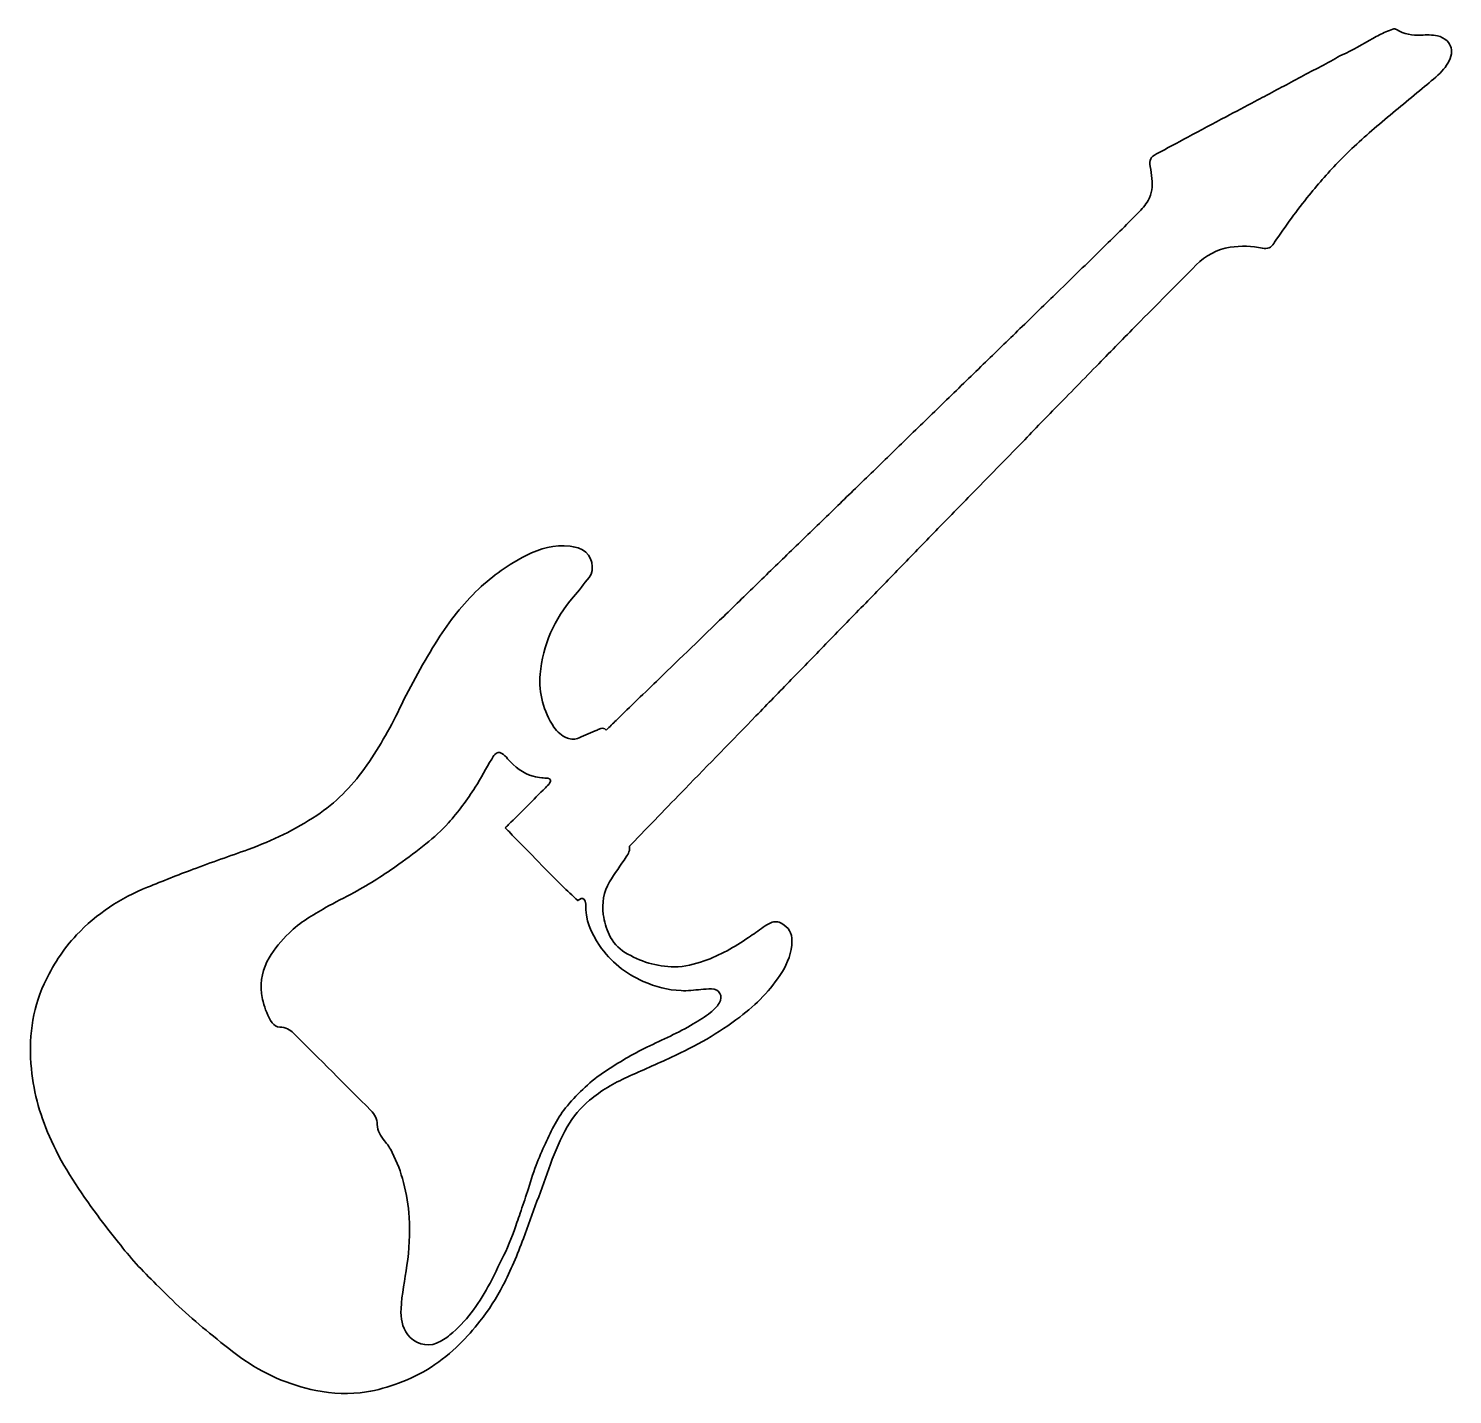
# Model space of a CAD drawing. Header units: millimetres. Extents: x -501 to -256, y 285 to 520.
import ezdxf

# ---------------------------------------------------------------- set-up
doc = ezdxf.new("R2010")
doc.units = ezdxf.units.MM
doc.header["$MEASUREMENT"] = 0
doc.layers.add('_U+56FE_U+5C42 1', color=7, linetype='Continuous')

# ---------------------------------------------------------------- blocks, each defined once
blk = doc.blocks.new('block 2')
at = {"layer": '_U+56FE_U+5C42 1', "color": 7, "lineweight": 35}
blk.add_open_spline([(-401.66, 399.42), (-401.04, 400.04), (-400.5, 400.59), (-399.94, 401.13), (-397.48, 403.51), (-395.02, 405.9), (-392.56, 408.28), (-388.86, 411.86), (-385.16, 415.43), (-381.46, 419.01), (-379.41, 421), (-377.35, 423), (-375.3, 425), (-373.2, 427.04), (-371.1, 429.08), (-369, 431.12), (-366.86, 433.19), (-364.73, 435.26), (-362.6, 437.33), (-360.57, 439.29), (-358.55, 441.26), (-356.52, 443.22), (-354.37, 445.31), (-352.23, 447.39), (-350.08, 449.48), (-347.91, 451.6), (-345.73, 453.71), (-343.55, 455.83), (-341.32, 458), (-339.08, 460.18), (-336.84, 462.36), (-334.74, 464.4), (-332.63, 466.44), (-330.53, 468.48), (-328.35, 470.6), (-326.18, 472.71), (-324, 474.83), (-321.52, 477.25), (-319.03, 479.67), (-316.56, 482.1), (-314.43, 484.18), (-312.31, 486.26), (-310.22, 488.37), (-309.57, 489.02), (-308.94, 489.7), (-308.5, 490.53), (-307.87, 491.72), (-307.7, 492.98), (-307.84, 494.29), (-307.91, 494.97), (-308.03, 495.65), (-308.13, 496.34), (-308.31, 497.52), (-308.09, 497.96), (-307.03, 498.53), (-305.25, 499.49), (-303.47, 500.45), (-301.69, 501.41), (-299.5, 502.58), (-297.3, 503.76), (-295.1, 504.92), (-293.45, 505.8), (-291.79, 506.67), (-290.14, 507.54), (-287.93, 508.72), (-285.71, 509.91), (-283.49, 511.09), (-281.22, 512.3), (-278.94, 513.5), (-276.67, 514.72), (-276.16, 514.99), (-275.68, 515.35), (-275.16, 515.57), (-273.32, 516.37), (-271.62, 517.41), (-269.87, 518.37), (-269.49, 518.57), (-269.14, 518.82), (-268.75, 519), (-268, 519.35), (-267.22, 519.66), (-266.46, 519.99), (-266.22, 520.1), (-266, 520.06), (-265.79, 519.92), (-264.51, 519.08), (-263.08, 518.89), (-261.58, 518.96), (-260.64, 519), (-259.69, 519.01), (-258.75, 518.82), (-258.12, 518.69), (-257.57, 518.4), (-257.12, 517.96), (-256.38, 517.23), (-256.17, 516.34), (-256.46, 515.34), (-256.78, 514.19), (-257.48, 513.25), (-258.32, 512.44), (-259.3, 511.5), (-260.34, 510.63), (-261.38, 509.77), (-263.83, 507.73), (-266.31, 505.73), (-268.74, 503.67), (-271.1, 501.68), (-273.37, 499.6), (-275.53, 497.41), (-277.39, 495.52), (-279.12, 493.51), (-280.8, 491.46), (-282.92, 488.85), (-284.85, 486.11), (-286.76, 483.34), (-286.8, 483.27), (-286.86, 483.2), (-286.9, 483.13), (-287.36, 482.39), (-287.95, 482.13), (-288.86, 482.32), (-290.68, 482.69), (-292.53, 482.76), (-294.38, 482.47), (-296.68, 482.11), (-298.62, 481.07), (-300.24, 479.43), (-303.64, 476), (-307.03, 472.58), (-310.42, 469.15), (-312.62, 466.92), (-314.8, 464.69), (-316.98, 462.46), (-319.5, 459.88), (-322.01, 457.31), (-324.52, 454.74), (-326.65, 452.55), (-328.78, 450.35), (-330.92, 448.16), (-333.35, 445.66), (-335.79, 443.16), (-338.22, 440.66), (-340.36, 438.47), (-342.49, 436.28), (-344.62, 434.09), (-346.69, 431.96), (-348.76, 429.82), (-350.83, 427.69), (-352.91, 425.56), (-354.97, 423.43), (-357.05, 421.29), (-359.19, 419.08), (-361.34, 416.88), (-363.49, 414.67), (-365.6, 412.49), (-367.72, 410.32), (-369.84, 408.14), (-371.86, 406.05), (-373.89, 403.97), (-375.91, 401.88), (-379.97, 397.71), (-384.03, 393.55), (-388.08, 389.38), (-391.18, 386.18), (-394.28, 382.98), (-397.38, 379.77), (-397.47, 379.68), (-397.56, 379.59), (-397.67, 379.49), (-397.48, 378.76), (-397.85, 378.2), (-398.23, 377.64), (-399.19, 376.21), (-400.17, 374.8), (-401.09, 373.34), (-402.17, 371.62), (-402.38, 369.71), (-402.15, 367.74), (-402, 366.53), (-401.63, 365.39), (-401.13, 364.28), (-400.53, 363), (-399.64, 361.96), (-398.43, 361.23), (-395.82, 359.65), (-392.99, 358.76), (-389.92, 358.74), (-388.16, 358.72), (-386.47, 359.18), (-384.82, 359.76), (-382.08, 360.73), (-379.59, 362.16), (-377.19, 363.78), (-376.34, 364.36), (-375.52, 364.99), (-374.66, 365.57), (-374.26, 365.85), (-373.82, 366.09), (-373.37, 366.3), (-372.73, 366.61), (-372.08, 366.55), (-371.46, 366.2), (-370.29, 365.54), (-369.68, 364.56), (-369.72, 363.19), (-369.77, 361.22), (-370.42, 359.44), (-371.45, 357.79), (-373.35, 354.76), (-375.84, 352.28), (-378.67, 350.12), (-382.32, 347.34), (-386.29, 345.11), (-390.44, 343.2), (-392.96, 342.03), (-395.51, 340.93), (-398.04, 339.79), (-400.36, 338.74), (-402.54, 337.44), (-404.51, 335.82), (-406.07, 334.53), (-407.32, 332.98), (-408.35, 331.24), (-409.55, 329.21), (-410.42, 327.03), (-411.22, 324.83), (-412.78, 320.56), (-414.32, 316.29), (-415.89, 312.03), (-416.91, 309.26), (-418.07, 306.55), (-419.41, 303.93), (-420.52, 301.76), (-421.85, 299.73), (-423.36, 297.81), (-424.45, 296.42), (-425.61, 295.09), (-426.86, 293.84), (-429.87, 290.86), (-433.35, 288.61), (-437.33, 287.16), (-439.14, 286.5), (-440.97, 285.95), (-442.87, 285.65), (-445.77, 285.2), (-448.66, 285.32), (-451.54, 285.9), (-456.27, 286.85), (-460.59, 288.78), (-464.51, 291.58), (-466.35, 292.89), (-468.09, 294.34), (-469.84, 295.77), (-473.06, 298.37), (-476.07, 301.2), (-478.99, 304.14), (-480.15, 305.32), (-481.35, 306.47), (-482.46, 307.7), (-483.51, 308.86), (-484.5, 310.09), (-485.48, 311.32), (-486.71, 312.87), (-487.94, 314.43), (-489.12, 316.02), (-492.12, 320.07), (-494.93, 324.24), (-497.03, 328.85), (-498.84, 332.8), (-500.05, 336.9), (-500.47, 341.23), (-500.96, 346.28), (-500.37, 351.17), (-498.26, 355.81), (-496.85, 358.91), (-495.05, 361.75), (-492.7, 364.23), (-489.24, 367.89), (-485.13, 370.57), (-480.48, 372.44), (-477.88, 373.48), (-475.29, 374.54), (-472.67, 375.52), (-469.53, 376.7), (-466.35, 377.78), (-463.19, 378.93), (-459.06, 380.45), (-455.1, 382.33), (-451.42, 384.77), (-448.18, 386.93), (-445.48, 389.65), (-443.22, 392.83), (-440.9, 396.1), (-438.9, 399.55), (-437.16, 403.17), (-435.2, 407.24), (-433.01, 411.19), (-430.6, 415.02), (-428.6, 418.18), (-426.34, 421.13), (-423.6, 423.69), (-421.13, 426), (-418.42, 427.96), (-415.4, 429.49), (-413.04, 430.69), (-410.55, 431.37), (-407.86, 431.07), (-407.11, 430.98), (-406.4, 430.79), (-405.72, 430.43), (-404.1, 429.57), (-403.53, 427.04), (-404.58, 425.72), (-405.48, 424.59), (-406.35, 423.44), (-407.29, 422.35), (-410.6, 418.52), (-412.54, 414.09), (-413, 409.05), (-413.29, 405.75), (-412.45, 402.73), (-410.64, 399.97), (-410.08, 399.11), (-409.32, 398.45), (-408.33, 398.09), (-407.65, 397.84), (-406.99, 397.81), (-406.32, 398.11), (-405.28, 398.58), (-404.23, 399.02), (-403.18, 399.47), (-402.98, 399.56), (-402.78, 399.64), (-402.58, 399.71), (-402.25, 399.81), (-401.94, 399.83), (-401.66, 399.42)], degree=3, knots=[0, 0, 0, 0, 1, 1, 1, 2, 2, 2, 3, 3, 3, 4, 4, 4, 5, 5, 5, 6, 6, 6, 7, 7, 7, 8, 8, 8, 9, 9, 9, 10, 10, 10, 11, 11, 11, 12, 12, 12, 13, 13, 13, 14, 14, 14, 15, 15, 15, 16, 16, 16, 17, 17, 17, 18, 18, 18, 19, 19, 19, 20, 20, 20, 21, 21, 21, 22, 22, 22, 23, 23, 23, 24, 24, 24, 25, 25, 25, 26, 26, 26, 27, 27, 27, 28, 28, 28, 29, 29, 29, 30, 30, 30, 31, 31, 31, 32, 32, 32, 33, 33, 33, 34, 34, 34, 35, 35, 35, 36, 36, 36, 37, 37, 37, 38, 38, 38, 39, 39, 39, 40, 40, 40, 41, 41, 41, 42, 42, 42, 43, 43, 43, 44, 44, 44, 45, 45, 45, 46, 46, 46, 47, 47, 47, 48, 48, 48, 49, 49, 49, 50, 50, 50, 51, 51, 51, 52, 52, 52, 53, 53, 53, 54, 54, 54, 55, 55, 55, 56, 56, 56, 57, 57, 57, 58, 58, 58, 59, 59, 59, 60, 60, 60, 61, 61, 61, 62, 62, 62, 63, 63, 63, 64, 64, 64, 65, 65, 65, 66, 66, 66, 67, 67, 67, 68, 68, 68, 69, 69, 69, 70, 70, 70, 71, 71, 71, 72, 72, 72, 73, 73, 73, 74, 74, 74, 75, 75, 75, 76, 76, 76, 77, 77, 77, 78, 78, 78, 79, 79, 79, 80, 80, 80, 81, 81, 81, 82, 82, 82, 83, 83, 83, 84, 84, 84, 85, 85, 85, 86, 86, 86, 87, 87, 87, 88, 88, 88, 89, 89, 89, 90, 90, 90, 91, 91, 91, 92, 92, 92, 93, 93, 93, 94, 94, 94, 95, 95, 95, 96, 96, 96, 97, 97, 97, 98, 98, 98, 99, 99, 99, 100, 100, 100, 101, 101, 101, 102, 102, 102, 103, 103, 103, 104, 104, 104, 105, 105, 105, 106, 106, 106, 107, 107, 107, 108, 108, 108, 109, 109, 109, 110, 110, 110, 111, 111, 111, 112, 112, 112, 112], dxfattribs=at)
blk = doc.blocks.new('block 3')
at = {"layer": '_U+56FE_U+5C42 1', "color": 7, "lineweight": 35}
blk.add_open_spline([(-419, 382.63), (-418.75, 382.38), (-418.55, 382.19), (-418.36, 381.99), (-415.33, 378.89), (-412.32, 375.79), (-409.28, 372.71), (-408.4, 371.82), (-407.45, 371.01), (-406.52, 370.14), (-406.4, 370.22), (-406.32, 370.28), (-406.24, 370.34), (-405.81, 370.66), (-405.42, 370.55), (-405.25, 370.04), (-405.19, 369.88), (-405.16, 369.7), (-405.17, 369.54), (-405.28, 366.87), (-404.25, 364.56), (-402.8, 362.43), (-400.9, 359.65), (-398.36, 357.61), (-395.27, 356.24), (-393.19, 355.32), (-391.04, 354.75), (-388.79, 354.65), (-387.66, 354.59), (-386.51, 354.76), (-385.38, 354.84), (-384.78, 354.88), (-384.18, 354.99), (-383.58, 354.98), (-382.15, 354.96), (-381.49, 353.72), (-382.23, 352.49), (-382.61, 351.85), (-383.17, 351.37), (-383.73, 350.9), (-384.63, 350.13), (-385.67, 349.55), (-386.68, 348.94), (-389.23, 347.39), (-391.97, 346.23), (-394.64, 344.93), (-397.14, 343.72), (-399.53, 342.3), (-401.85, 340.77), (-404.31, 339.14), (-406.4, 337.1), (-408.32, 334.87), (-409.98, 332.93), (-411.07, 330.67), (-412.1, 328.36), (-412.65, 327.12), (-413.24, 325.9), (-413.71, 324.63), (-414.27, 323.14), (-414.71, 321.6), (-415.2, 320.09), (-415.61, 318.86), (-416.02, 317.64), (-416.44, 316.41), (-416.62, 315.86), (-416.83, 315.32), (-417, 314.77), (-417.6, 312.82), (-418.37, 310.96), (-419.26, 309.14), (-420.15, 307.32), (-421.02, 305.49), (-421.98, 303.71), (-423.67, 300.57), (-425.77, 297.75), (-428.51, 295.45), (-429.2, 294.86), (-429.98, 294.41), (-430.81, 294.04), (-432.48, 293.3), (-434.73, 294.05), (-435.77, 295.49), (-436.76, 296.84), (-437.01, 298.34), (-436.92, 299.95), (-436.79, 302.47), (-436.25, 304.93), (-435.9, 307.42), (-435.52, 310.16), (-435.39, 312.91), (-435.53, 315.67), (-435.63, 317.69), (-436.01, 319.68), (-436.51, 321.65), (-436.96, 323.45), (-437.59, 325.19), (-438.44, 326.84), (-438.8, 327.56), (-439.25, 328.2), (-439.77, 328.82), (-440.45, 329.64), (-440.99, 330.53), (-441, 331.65), (-441.01, 332.61), (-441.42, 333.38), (-442.1, 334.05), (-446.52, 338.46), (-450.94, 342.88), (-455.35, 347.3), (-456.02, 347.98), (-456.79, 348.38), (-457.75, 348.39), (-458.3, 348.4), (-458.72, 348.68), (-459.05, 349.12), (-459.86, 350.22), (-460.29, 351.48), (-460.63, 352.77), (-460.75, 353.23), (-460.84, 353.7), (-460.91, 354.17), (-461.21, 356.37), (-460.65, 358.4), (-459.6, 360.3), (-458.7, 361.92), (-457.48, 363.27), (-456.17, 364.56), (-454.32, 366.39), (-452.09, 367.64), (-449.88, 368.93), (-448.28, 369.86), (-446.6, 370.65), (-444.98, 371.54), (-442.31, 372.99), (-439.75, 374.62), (-437.29, 376.39), (-435.72, 377.52), (-434.13, 378.64), (-432.65, 379.88), (-431.3, 381.02), (-429.92, 382.14), (-428.77, 383.48), (-427.1, 385.43), (-425.53, 387.45), (-424.17, 389.63), (-423.18, 391.22), (-422.28, 392.86), (-421.33, 394.47), (-421.17, 394.75), (-421, 395.03), (-420.79, 395.27), (-420.41, 395.68), (-420.04, 395.76), (-419.58, 395.45), (-419.21, 395.2), (-418.88, 394.88), (-418.59, 394.54), (-417.4, 393.13), (-416, 392.02), (-414.19, 391.51), (-413.72, 391.38), (-413.22, 391.33), (-412.73, 391.26), (-412.39, 391.21), (-412.05, 391.22), (-411.71, 391.16), (-411.22, 391.08), (-411.08, 390.72), (-411.38, 390.31), (-411.58, 390.04), (-411.84, 389.8), (-412.08, 389.55), (-414.19, 387.43), (-416.31, 385.32), (-418.43, 383.2), (-418.6, 383.03), (-418.76, 382.87), (-419, 382.63)], degree=3, knots=[0, 0, 0, 0, 1, 1, 1, 2, 2, 2, 3, 3, 3, 4, 4, 4, 5, 5, 5, 6, 6, 6, 7, 7, 7, 8, 8, 8, 9, 9, 9, 10, 10, 10, 11, 11, 11, 12, 12, 12, 13, 13, 13, 14, 14, 14, 15, 15, 15, 16, 16, 16, 17, 17, 17, 18, 18, 18, 19, 19, 19, 20, 20, 20, 21, 21, 21, 22, 22, 22, 23, 23, 23, 24, 24, 24, 25, 25, 25, 26, 26, 26, 27, 27, 27, 28, 28, 28, 29, 29, 29, 30, 30, 30, 31, 31, 31, 32, 32, 32, 33, 33, 33, 34, 34, 34, 35, 35, 35, 36, 36, 36, 37, 37, 37, 38, 38, 38, 39, 39, 39, 40, 40, 40, 41, 41, 41, 42, 42, 42, 43, 43, 43, 44, 44, 44, 45, 45, 45, 46, 46, 46, 47, 47, 47, 48, 48, 48, 49, 49, 49, 50, 50, 50, 51, 51, 51, 52, 52, 52, 53, 53, 53, 54, 54, 54, 55, 55, 55, 56, 56, 56, 57, 57, 57, 58, 58, 58, 59, 59, 59, 59], dxfattribs=at)

msp = doc.modelspace()

# ---------------------------------------------------------------- block references
at = {"layer": '_U+56FE_U+5C42 1'}
for name in ['block 2', 'block 3']:
    msp.add_blockref(name, (0, 0), dxfattribs=at)

doc.saveas('drawing.dxf')
